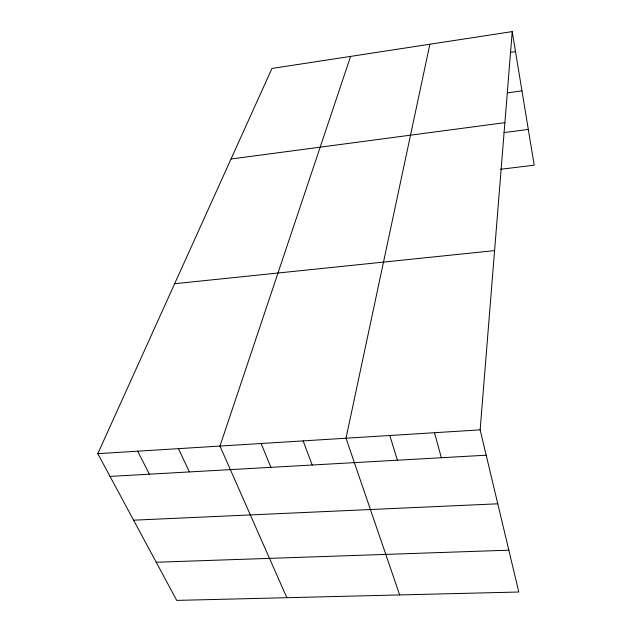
<?xml version="1.0" encoding="UTF-8"?>
<svg xmlns="http://www.w3.org/2000/svg" width="632" height="632" viewBox="0 0 632 632"><rect width="100%" height="100%" fill="white"/><g stroke="black" fill="none" stroke-linecap="round" stroke-linejoin="round"><path stroke-width="0.95" d="M480.146 429.863L512.22 31.6L271.95 68.461L97.81 453.673L176.739 600.4L518.809 592.018L480.146 429.863L97.81 453.673M429.878 44.232L346.012 438.213L399.653 594.941M350.61 56.398L219.968 446.066L286.849 597.706M510.767 52.314L515.507 51.611M507.551 92.857L521.961 90.842M231.028 158.995L504.881 122.655M503.933 132.594L528.305 129.418M500.576 169.281L534.19 165.173L512.22 31.6M174.645 283.713L494.579 250.604M110.039 476.402L486.19 455.206M133.581 520.176L497.779 503.799M156.207 562.243L508.839 550.188M137.705 451.193L149.342 474.182M178.414 448.657L189.442 471.922M261.135 443.498L270.875 467.34M303.139 440.883L312.2 465.01M389.786 435.488L397.41 460.207M434.492 432.707L441.341 457.734"/></g></svg>
